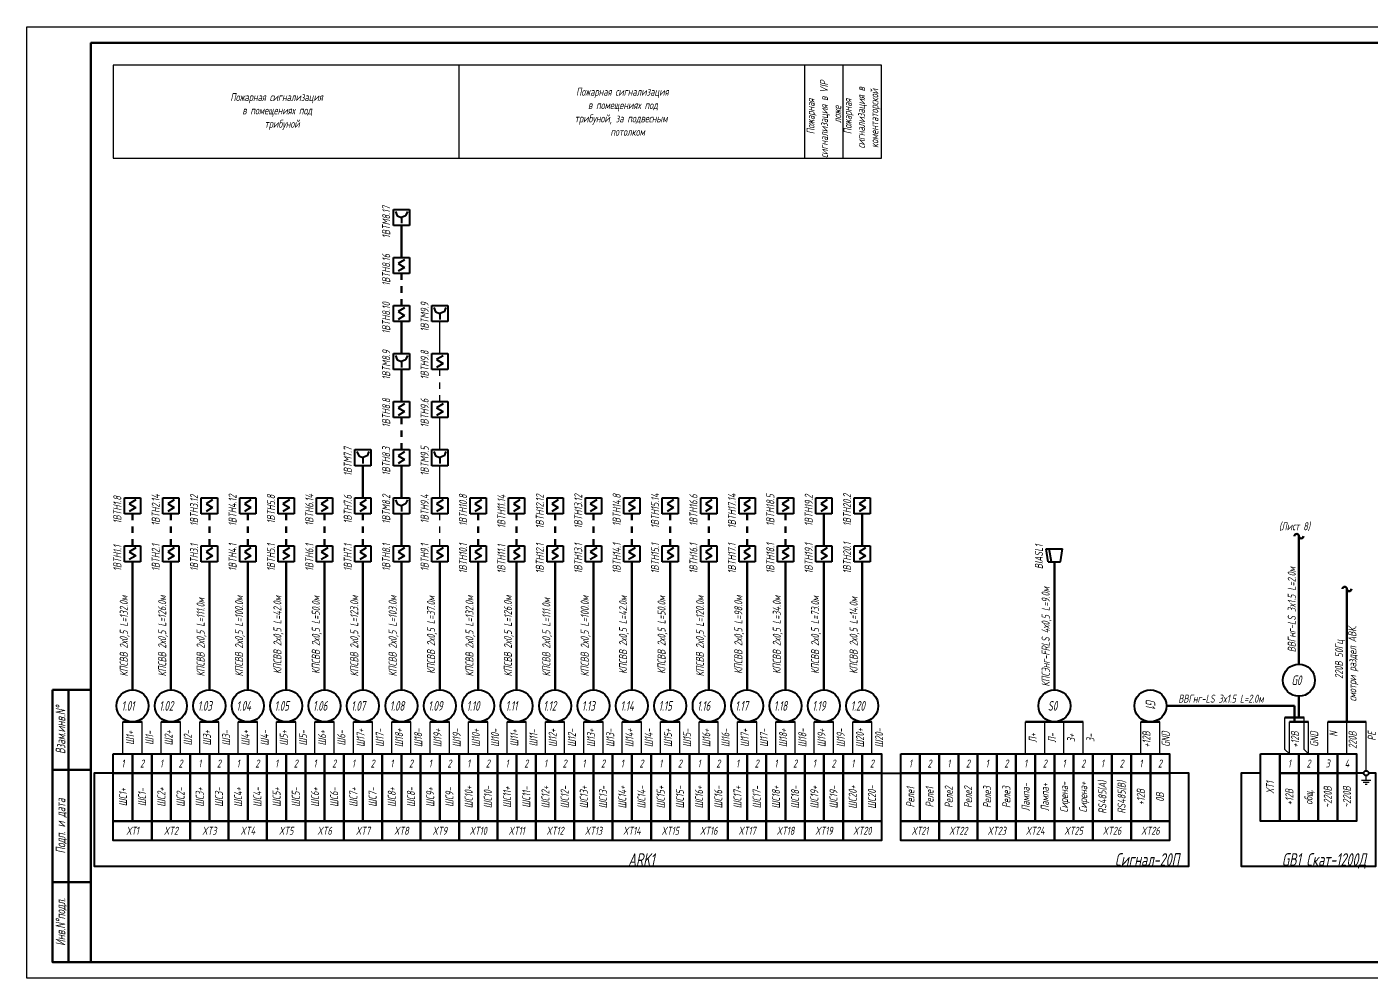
# Model space of a CAD drawing. Extents: x 0 to 1720, y -2086 to 3873.
# Drawn here: x 0 to 420, y 3278 to 3575 of the extents above; entities that cross this region are included whole.
import ezdxf
from ezdxf.enums import TextEntityAlignment as Align

# ---------------------------------------------------------------- set-up
doc = ezdxf.new("R2010")
doc.units = 0
doc.layers.add('EL_DEVICE', color=1, linetype='Continuous', lineweight=40)
doc.layers.add('EL_KABLE', color=9, linetype='Continuous', lineweight=60)
for name, color, linetype in [('EL_WIRES', 3, 'Continuous'), ('FORMAT', 134, 'Continuous'), ('TEXT', 4, 'Continuous'), ('WINOSKA', 251, 'Continuous')]:
    doc.layers.add(name, color=color, linetype=linetype)
doc.styles.add('R2_5', font='romant.shx', dxfattribs={"width": 0.65, "oblique": 12, "height": 2.5})

# ---------------------------------------------------------------- blocks, each defined once
blk = doc.blocks.new('Break')
for centre, start, end in [((-0.7, 0), 0, 180), ((0.7, 0), 180, 0)]:
    blk.add_arc(centre, 0.7, start, end)
blk = doc.blocks.new('CABLE_MARK')
at = {"layer": 'EL_DEVICE'}
blk.add_circle((0, 5), 5, dxfattribs=at)
at = {"layer": 'EL_KABLE'}
blk.add_line((0, 10), (0, 50), dxfattribs=at)
blk = doc.blocks.new('PS_DAT_SMOKE')
at = {"layer": 'EL_DEVICE'}
for p, q in [((-2.5, 2.5), (2.5, 2.5)), ((-2.5, -2.5), (-2.5, 2.5)), ((1.01, 1.81), (-1.01, 0.61)), ((-1.01, 0.61), (1.01, -0.61)), ((2.5, 2.5), (2.5, -2.5)), ((2.5, -2.5), (-2.5, -2.5)), ((1.01, -0.61), (-1.01, -1.81))]:
    blk.add_line(p, q, dxfattribs=at)
blk = doc.blocks.new('PS_DAT_HAND')
at = {"layer": 'EL_DEVICE'}
for p, q in [((-2.5, 2.5), (2.5, 2.5)), ((-2.5, -2.5), (-2.5, 2.5)), ((-1.88, 1.88), (-1.33, 0.55)), ((-1.33, 0.55), (0, 0)), ((1.33, 0.55), (0, 0)), ((0, 0), (0, -1.81)), ((1.88, 1.88), (1.33, 0.55)), ((2.5, 2.5), (2.5, -2.5)), ((2.5, -2.5), (-2.5, -2.5))]:
    blk.add_line(p, q, dxfattribs=at)
blk = doc.blocks.new('PS_BIASL')
at = {"layer": 'EL_DEVICE'}
for p, q in [((-2.59, 2.02), (2.59, 2.02)), ((-1.9, -2.02), (-2.59, 2.02)), ((-0.92, -2.02), (-1.61, 2.02)), ((1.9, -2.02), (2.59, 2.02)), ((-1.9, -2.02), (1.9, -2.02))]:
    blk.add_line(p, q, dxfattribs=at)

msp = doc.modelspace()

# ---------------------------------------------------------------- linework, layer by layer
for p, q in [((129, 3473), (129, 3483)), ((129, 3466), (129, 3468)), ((129, 3462), (129, 3464)), ((129, 3458), (129, 3460)), ((129, 3443), (129, 3453)), ((129, 3428), (129, 3438)), ((129, 3421), (129, 3423)), ((129, 3417), (129, 3419)), ((129, 3413), (129, 3415))]:
    msp.add_line(p, q)
at = {"layer": 'EL_DEVICE'}
msp.add_line((267, 3342), (273, 3342), dxfattribs=at)
for points in [[(27, 3348), (33, 3348), (33, 3342), (27, 3342)], [(33, 3348), (39, 3348), (39, 3342), (33, 3342)], [(39, 3348), (45, 3348), (45, 3342), (39, 3342)], [(45, 3348), (51, 3348), (51, 3342), (45, 3342)], [(51, 3348), (57, 3348), (57, 3342), (51, 3342)], [(57, 3348), (63, 3348), (63, 3342), (57, 3342)], [(63, 3348), (69, 3348), (69, 3342), (63, 3342)], [(69, 3348), (75, 3348), (75, 3342), (69, 3342)], [(75, 3348), (81, 3348), (81, 3342), (75, 3342)], [(81, 3348), (87, 3348), (87, 3342), (81, 3342)], [(87, 3348), (93, 3348), (93, 3342), (87, 3342)], [(93, 3348), (99, 3348), (99, 3342), (93, 3342)], [(99, 3348), (105, 3348), (105, 3342), (99, 3342)], [(105, 3348), (111, 3348), (111, 3342), (105, 3342)], [(111, 3348), (117, 3348), (117, 3342), (111, 3342)], [(117, 3348), (123, 3348), (123, 3342), (117, 3342)], [(123, 3348), (129, 3348), (129, 3342), (123, 3342)], [(129, 3348), (135, 3348), (135, 3342), (129, 3342)], [(135, 3348), (141, 3348), (141, 3342), (135, 3342)], [(141, 3348), (147, 3348), (147, 3342), (141, 3342)], [(147, 3348), (153, 3348), (153, 3342), (147, 3342)], [(153, 3348), (159, 3348), (159, 3342), (153, 3342)], [(159, 3348), (165, 3348), (165, 3342), (159, 3342)], [(165, 3348), (171, 3348), (171, 3342), (165, 3342)], [(171, 3348), (177, 3348), (177, 3342), (171, 3342)], [(177, 3348), (183, 3348), (183, 3342), (177, 3342)], [(183, 3348), (189, 3348), (189, 3342), (183, 3342)], [(189, 3348), (195, 3348), (195, 3342), (189, 3342)], [(195, 3348), (201, 3348), (201, 3342), (195, 3342)], [(201, 3348), (207, 3348), (207, 3342), (201, 3342)], [(207, 3348), (213, 3348), (213, 3342), (207, 3342)], [(213, 3348), (219, 3348), (219, 3342), (213, 3342)], [(219, 3348), (225, 3348), (225, 3342), (219, 3342)], [(225, 3348), (231, 3348), (231, 3342), (225, 3342)], [(231, 3348), (237, 3348), (237, 3342), (231, 3342)], [(237, 3348), (243, 3348), (243, 3342), (237, 3342)], [(243, 3348), (249, 3348), (249, 3342), (243, 3342)], [(249, 3348), (255, 3348), (255, 3342), (249, 3342)], [(255, 3348), (261, 3348), (261, 3342), (255, 3342)], [(261, 3348), (267, 3348), (267, 3342), (261, 3342)], [(273, 3348), (279, 3348), (279, 3342), (273, 3342)], [(279, 3348), (285, 3348), (285, 3342), (279, 3342)], [(285, 3348), (291, 3348), (291, 3342), (285, 3342)], [(291, 3348), (297, 3348), (297, 3342), (291, 3342)], [(297, 3348), (303, 3348), (303, 3342), (297, 3342)], [(303, 3348), (309, 3348), (309, 3342), (303, 3342)], [(309, 3348), (315, 3348), (315, 3342), (309, 3342)], [(315, 3348), (321, 3348), (321, 3342), (315, 3342)], [(321, 3348), (327, 3348), (327, 3342), (321, 3342)], [(327, 3348), (333, 3348), (333, 3342), (327, 3342)], [(333, 3348), (339, 3348), (339, 3342), (333, 3342)], [(339, 3348), (345, 3348), (345, 3342), (339, 3342)], [(345, 3348), (351, 3348), (351, 3342), (345, 3342)], [(351, 3348), (357, 3348), (357, 3342), (351, 3342)], [(385.41, 3348), (391.41, 3348), (391.41, 3327), (385.41, 3327)], [(391.41, 3348), (397.41, 3348), (397.41, 3342), (391.41, 3342)], [(397.41, 3348), (403.41, 3348), (403.41, 3342), (397.41, 3342)], [(403.41, 3348), (409.41, 3348), (409.41, 3342), (403.41, 3342)], [(409.41, 3348), (415.41, 3348), (415.41, 3342), (409.41, 3342)], [(27, 3342), (33, 3342), (33, 3327), (27, 3327)], [(33, 3342), (39, 3342), (39, 3327), (33, 3327)], [(39, 3342), (45, 3342), (45, 3327), (39, 3327)], [(45, 3342), (51, 3342), (51, 3327), (45, 3327)], [(51, 3342), (57, 3342), (57, 3327), (51, 3327)], [(57, 3342), (63, 3342), (63, 3327), (57, 3327)], [(63, 3342), (69, 3342), (69, 3327), (63, 3327)], [(69, 3342), (75, 3342), (75, 3327), (69, 3327)], [(75, 3342), (81, 3342), (81, 3327), (75, 3327)], [(81, 3342), (87, 3342), (87, 3327), (81, 3327)], [(87, 3342), (93, 3342), (93, 3327), (87, 3327)], [(93, 3342), (99, 3342), (99, 3327), (93, 3327)], [(99, 3342), (105, 3342), (105, 3327), (99, 3327)], [(105, 3342), (111, 3342), (111, 3327), (105, 3327)], [(111, 3342), (117, 3342), (117, 3327), (111, 3327)], [(117, 3342), (123, 3342), (123, 3327), (117, 3327)], [(123, 3342), (129, 3342), (129, 3327), (123, 3327)], [(129, 3342), (135, 3342), (135, 3327), (129, 3327)], [(135, 3342), (141, 3342), (141, 3327), (135, 3327)], [(141, 3342), (147, 3342), (147, 3327), (141, 3327)], [(147, 3342), (153, 3342), (153, 3327), (147, 3327)], [(153, 3342), (159, 3342), (159, 3327), (153, 3327)], [(159, 3342), (165, 3342), (165, 3327), (159, 3327)], [(165, 3342), (171, 3342), (171, 3327), (165, 3327)], [(171, 3342), (177, 3342), (177, 3327), (171, 3327)], [(177, 3342), (183, 3342), (183, 3327), (177, 3327)], [(183, 3342), (189, 3342), (189, 3327), (183, 3327)], [(189, 3342), (195, 3342), (195, 3327), (189, 3327)], [(195, 3342), (201, 3342), (201, 3327), (195, 3327)], [(201, 3342), (207, 3342), (207, 3327), (201, 3327)], [(207, 3342), (213, 3342), (213, 3327), (207, 3327)], [(213, 3342), (219, 3342), (219, 3327), (213, 3327)], [(219, 3342), (225, 3342), (225, 3327), (219, 3327)], [(225, 3342), (231, 3342), (231, 3327), (225, 3327)], [(231, 3342), (237, 3342), (237, 3327), (231, 3327)], [(237, 3342), (243, 3342), (243, 3327), (237, 3327)], [(243, 3342), (249, 3342), (249, 3327), (243, 3327)], [(249, 3342), (255, 3342), (255, 3327), (249, 3327)], [(255, 3342), (261, 3342), (261, 3327), (255, 3327)], [(261, 3342), (267, 3342), (267, 3327), (261, 3327)], [(273, 3342), (279, 3342), (279, 3327), (273, 3327)], [(279, 3342), (285, 3342), (285, 3327), (279, 3327)], [(285, 3342), (291, 3342), (291, 3327), (285, 3327)], [(291, 3342), (297, 3342), (297, 3327), (291, 3327)], [(297, 3342), (303, 3342), (303, 3327), (297, 3327)], [(303, 3342), (309, 3342), (309, 3327), (303, 3327)], [(309, 3342), (315, 3342), (315, 3327), (309, 3327)], [(315, 3342), (321, 3342), (321, 3327), (315, 3327)], [(321, 3342), (327, 3342), (327, 3327), (321, 3327)], [(327, 3342), (333, 3342), (333, 3327), (327, 3327)], [(333, 3342), (339, 3342), (339, 3327), (333, 3327)], [(339, 3342), (345, 3342), (345, 3327), (339, 3327)], [(345, 3342), (351, 3342), (351, 3327), (345, 3327)], [(351, 3342), (357, 3342), (357, 3327), (351, 3327)], [(391.41, 3342), (397.41, 3342), (397.41, 3327), (391.41, 3327)], [(397.41, 3342), (403.41, 3342), (403.41, 3327), (397.41, 3327)], [(403.41, 3342), (409.41, 3342), (409.41, 3327), (403.41, 3327)], [(409.41, 3342), (415.41, 3342), (415.41, 3327), (409.41, 3327)], [(39, 3327), (39, 3321), (27, 3321), (27, 3327)], [(51, 3327), (51, 3321), (39, 3321), (39, 3327)], [(63, 3327), (63, 3321), (51, 3321), (51, 3327)], [(75, 3327), (75, 3321), (63, 3321), (63, 3327)], [(87, 3327), (87, 3321), (75, 3321), (75, 3327)], [(99, 3327), (99, 3321), (87, 3321), (87, 3327)], [(111, 3327), (111, 3321), (99, 3321), (99, 3327)], [(123, 3327), (123, 3321), (111, 3321), (111, 3327)], [(135, 3327), (135, 3321), (123, 3321), (123, 3327)], [(147, 3327), (147, 3321), (135, 3321), (135, 3327)], [(159, 3327), (159, 3321), (147, 3321), (147, 3327)], [(171, 3327), (171, 3321), (159, 3321), (159, 3327)], [(183, 3327), (183, 3321), (171, 3321), (171, 3327)], [(195, 3327), (195, 3321), (183, 3321), (183, 3327)], [(207, 3327), (207, 3321), (195, 3321), (195, 3327)], [(219, 3327), (219, 3321), (207, 3321), (207, 3327)], [(231, 3327), (231, 3321), (219, 3321), (219, 3327)], [(243, 3327), (243, 3321), (231, 3321), (231, 3327)], [(255, 3327), (255, 3321), (243, 3321), (243, 3327)], [(267, 3327), (267, 3321), (255, 3321), (255, 3327)], [(285, 3327), (285, 3321), (273, 3321), (273, 3327)], [(297, 3327), (297, 3321), (285, 3321), (285, 3327)], [(309, 3327), (309, 3321), (297, 3321), (297, 3327)], [(321, 3327), (321, 3321), (309, 3321), (309, 3327)], [(333, 3327), (333, 3321), (321, 3321), (321, 3327)], [(345, 3327), (345, 3321), (333, 3321), (333, 3327)], [(357, 3327), (357, 3321), (345, 3321), (345, 3327)]]:
    msp.add_lwpolyline(points, close=True, dxfattribs=at)
for points in [[(27, 3342), (21, 3342), (21, 3313), (363, 3313), (363, 3342), (357, 3342)], [(385.41, 3342), (379.41, 3342), (379.41, 3313), (421.41, 3313), (421.41, 3342), (419.16, 3342)], [(417.66, 3342), (415.41, 3342)]]:
    msp.add_lwpolyline(points, dxfattribs=at)
msp.add_circle((418.41, 3342), 0.75, dxfattribs=at)
at = {"layer": 'EL_KABLE'}
for p, q in [((117, 3503), (117, 3513)), ((117, 3496), (117, 3498)), ((117, 3492), (117, 3494)), ((117, 3488), (117, 3490)), ((117, 3473), (117, 3483)), ((117, 3458), (117, 3468)), ((117, 3451), (117, 3453)), ((117, 3447), (117, 3449)), ((117, 3443), (117, 3445)), ((105, 3428), (105, 3438)), ((117, 3428), (117, 3438)), ((33, 3421), (33, 3423)), ((45, 3421), (45, 3423)), ((57, 3421), (57, 3423)), ((69, 3421), (69, 3423)), ((81, 3421), (81, 3423)), ((93, 3421), (93, 3423)), ((105, 3421), (105, 3423)), ((117, 3413), (117, 3423)), ((141, 3421), (141, 3423)), ((153, 3421), (153, 3423)), ((165, 3421), (165, 3423)), ((177, 3421), (177, 3423)), ((189, 3421), (189, 3423)), ((201, 3421), (201, 3423)), ((213, 3421), (213, 3423)), ((225, 3421), (225, 3423)), ((237, 3421), (237, 3423)), ((249, 3413), (249, 3423)), ((261, 3413), (261, 3423)), ((33, 3417), (33, 3419)), ((45, 3417), (45, 3419)), ((57, 3417), (57, 3419)), ((69, 3417), (69, 3419)), ((81, 3417), (81, 3419)), ((93, 3417), (93, 3419)), ((105, 3417), (105, 3419)), ((141, 3417), (141, 3419)), ((153, 3417), (153, 3419)), ((165, 3417), (165, 3419)), ((177, 3417), (177, 3419)), ((189, 3417), (189, 3419)), ((201, 3417), (201, 3419)), ((213, 3417), (213, 3419)), ((225, 3417), (225, 3419)), ((237, 3417), (237, 3419)), ((33, 3413), (33, 3415)), ((45, 3413), (45, 3415)), ((57, 3413), (57, 3415)), ((69, 3413), (69, 3415)), ((81, 3413), (81, 3415)), ((93, 3413), (93, 3415)), ((105, 3413), (105, 3415)), ((141, 3413), (141, 3415)), ((153, 3413), (153, 3415)), ((165, 3413), (165, 3415)), ((177, 3413), (177, 3415)), ((189, 3413), (189, 3415)), ((201, 3413), (201, 3415)), ((213, 3413), (213, 3415)), ((225, 3413), (225, 3415)), ((237, 3413), (237, 3415)), ((412.41, 3399.5), (412.41, 3358)), ((397.41, 3359.41), (397.41, 3366)), ((396, 3358), (396, 3363)), ((30, 3358), (36, 3358)), ((42, 3358), (48, 3358)), ((54, 3358), (60, 3358)), ((66, 3358), (72, 3358)), ((78, 3358), (84, 3358)), ((90, 3358), (96, 3358)), ((102, 3358), (108, 3358)), ((114, 3358), (120, 3358)), ((126, 3358), (132, 3358)), ((138, 3358), (144, 3358)), ((150, 3358), (156, 3358)), ((162, 3358), (168, 3358)), ((174, 3358), (180, 3358)), ((186, 3358), (192, 3358)), ((198, 3358), (204, 3358)), ((210, 3358), (216, 3358)), ((222, 3358), (228, 3358)), ((234, 3358), (240, 3358)), ((246, 3358), (252, 3358)), ((258, 3358), (264, 3358)), ((312, 3358), (330, 3358)), ((348, 3358), (354, 3358)), ((393, 3359.41), (399, 3359.41)), ((394.41, 3358), (400.41, 3358)), ((418.41, 3358), (406.41, 3358))]:
    msp.add_line(p, q, dxfattribs=at)
at = {"layer": 'EL_WIRES'}
for p, q in [((30, 3348), (30, 3358)), ((36, 3348), (36, 3358)), ((42, 3348), (42, 3358)), ((48, 3348), (48, 3358)), ((54, 3348), (54, 3358)), ((60, 3348), (60, 3358)), ((66, 3348), (66, 3358)), ((72, 3348), (72, 3358)), ((78, 3348), (78, 3358)), ((84, 3348), (84, 3358)), ((90, 3348), (90, 3358)), ((96, 3348), (96, 3358)), ((102, 3348), (102, 3358)), ((108, 3348), (108, 3358)), ((114, 3348), (114, 3358)), ((120, 3348), (120, 3358)), ((126, 3348), (126, 3358)), ((132, 3348), (132, 3358)), ((138, 3348), (138, 3358)), ((144, 3348), (144, 3358)), ((150, 3348), (150, 3358)), ((156, 3348), (156, 3358)), ((162, 3348), (162, 3358)), ((168, 3348), (168, 3358)), ((174, 3348), (174, 3358)), ((180, 3348), (180, 3358)), ((186, 3348), (186, 3358)), ((192, 3348), (192, 3358)), ((198, 3348), (198, 3358)), ((204, 3348), (204, 3358)), ((210, 3348), (210, 3358)), ((216, 3348), (216, 3358)), ((222, 3348), (222, 3358)), ((228, 3348), (228, 3358)), ((234, 3348), (234, 3358)), ((240, 3348), (240, 3358)), ((246, 3348), (246, 3358)), ((252, 3348), (252, 3358)), ((258, 3348), (258, 3358)), ((264, 3348), (264, 3358)), ((312, 3348), (312, 3358)), ((318, 3348), (318, 3358)), ((324, 3348), (324, 3358)), ((330, 3348), (330, 3358)), ((348, 3348), (348, 3358)), ((354, 3348), (354, 3358)), ((393, 3349.41), (393, 3359.41)), ((394.41, 3348), (394.41, 3358)), ((399, 3349.41), (399, 3359.41)), ((400.41, 3348), (400.41, 3358)), ((406.41, 3348), (406.41, 3358)), ((412.41, 3348), (412.41, 3358)), ((418.41, 3342.75), (418.41, 3358)), ((394.41, 3348), (393, 3349.41)), ((400.41, 3348), (399, 3349.41))]:
    msp.add_line(p, q, dxfattribs=at)
at = {"layer": 'FORMAT', "lineweight": 50}
for p, q in [((13, 3368), (13, 3283)), ((20, 3343), (8, 3343)), ((20, 3308), (8, 3308))]:
    msp.add_line(p, q, dxfattribs=at)
at = {"layer": 'FORMAT'}
msp.add_lwpolyline([(0, 3575), (630, 3575), (630, 3278), (0, 3278)], close=True, dxfattribs=at)
at = {"layer": 'FORMAT', "lineweight": 50}
for points in [[(20, 3283), (20, 3570), (625, 3570), (625, 3283)], [(8, 3368), (20, 3368), (20, 3283), (8, 3283)]]:
    msp.add_lwpolyline(points, close=True, dxfattribs=at)
at = {"layer": 'TEXT'}
for p, q in [((416.91, 3339.76), (419.91, 3339.76)), ((417.52, 3339.15), (419.31, 3339.15)), ((418.41, 3339.76), (418.41, 3341.25)), ((418.14, 3338.54), (418.69, 3338.54))]:
    msp.add_line(p, q, dxfattribs=at)
at = {"layer": 'WINOSKA'}
for p, q in [((27, 3563), (27, 3534)), ((135, 3563), (27, 3563)), ((135, 3534), (135, 3563)), ((243, 3563), (135, 3563)), ((243, 3534), (243, 3563)), ((255, 3563), (243, 3563)), ((255, 3534), (255, 3563)), ((267, 3563), (255, 3563)), ((267, 3534), (267, 3563)), ((27, 3534), (135, 3534)), ((135, 3534), (243, 3534)), ((243, 3534), (255, 3534)), ((255, 3534), (267, 3534))]:
    msp.add_line(p, q, dxfattribs=at)

# ---------------------------------------------------------------- block references
for name, p in [('PS_DAT_HAND', (117, 3515.5)), ('PS_DAT_SMOKE', (117, 3500.5)), ('PS_DAT_SMOKE', (117, 3485.5)), ('PS_DAT_HAND', (129, 3485.5)), ('PS_DAT_HAND', (117, 3470.5)), ('PS_DAT_SMOKE', (129, 3470.5)), ('PS_DAT_SMOKE', (117, 3455.5)), ('PS_DAT_SMOKE', (129, 3455.5)), ('PS_DAT_HAND', (105, 3440.5)), ('PS_DAT_SMOKE', (117, 3440.5)), ('PS_DAT_HAND', (129, 3440.5)), ('PS_DAT_SMOKE', (33, 3425.5)), ('PS_DAT_SMOKE', (45, 3425.5)), ('PS_DAT_SMOKE', (57, 3425.5)), ('PS_DAT_SMOKE', (69, 3425.5)), ('PS_DAT_SMOKE', (81, 3425.5)), ('PS_DAT_SMOKE', (93, 3425.5)), ('PS_DAT_SMOKE', (105, 3425.5)), ('PS_DAT_HAND', (117, 3425.5)), ('PS_DAT_SMOKE', (129, 3425.5)), ('PS_DAT_SMOKE', (141, 3425.5)), ('PS_DAT_SMOKE', (153, 3425.5)), ('PS_DAT_SMOKE', (165, 3425.5)), ('PS_DAT_SMOKE', (177, 3425.5)), ('PS_DAT_SMOKE', (189, 3425.5)), ('PS_DAT_SMOKE', (201, 3425.5)), ('PS_DAT_SMOKE', (213, 3425.5)), ('PS_DAT_SMOKE', (225, 3425.5)), ('PS_DAT_SMOKE', (237, 3425.5)), ('PS_DAT_SMOKE', (249, 3425.5)), ('PS_DAT_SMOKE', (261, 3425.5)), ('CABLE_MARK', (397.41, 3366)), ('PS_DAT_SMOKE', (33, 3410.5)), ('PS_DAT_SMOKE', (45, 3410.5)), ('PS_DAT_SMOKE', (57, 3410.5)), ('PS_DAT_SMOKE', (69, 3410.5)), ('PS_DAT_SMOKE', (81, 3410.5)), ('PS_DAT_SMOKE', (93, 3410.5)), ('PS_DAT_SMOKE', (105, 3410.5)), ('PS_DAT_SMOKE', (117, 3410.5)), ('PS_DAT_SMOKE', (129, 3410.5)), ('PS_DAT_SMOKE', (141, 3410.5)), ('PS_DAT_SMOKE', (153, 3410.5)), ('PS_DAT_SMOKE', (165, 3410.5)), ('PS_DAT_SMOKE', (177, 3410.5)), ('PS_DAT_SMOKE', (189, 3410.5)), ('PS_DAT_SMOKE', (201, 3410.5)), ('PS_DAT_SMOKE', (213, 3410.5)), ('PS_DAT_SMOKE', (225, 3410.5)), ('PS_DAT_SMOKE', (237, 3410.5)), ('PS_DAT_SMOKE', (249, 3410.5)), ('PS_DAT_SMOKE', (261, 3410.5)), ('PS_BIASL', (321, 3410.02)), ('CABLE_MARK', (33, 3358)), ('CABLE_MARK', (45, 3358)), ('CABLE_MARK', (57, 3358)), ('CABLE_MARK', (69, 3358)), ('CABLE_MARK', (81, 3358)), ('CABLE_MARK', (93, 3358)), ('CABLE_MARK', (105, 3358)), ('CABLE_MARK', (117, 3358)), ('CABLE_MARK', (129, 3358)), ('CABLE_MARK', (141, 3358)), ('CABLE_MARK', (153, 3358)), ('CABLE_MARK', (165, 3358)), ('CABLE_MARK', (177, 3358)), ('CABLE_MARK', (189, 3358)), ('CABLE_MARK', (201, 3358)), ('CABLE_MARK', (213, 3358)), ('CABLE_MARK', (225, 3358)), ('CABLE_MARK', (237, 3358)), ('CABLE_MARK', (249, 3358)), ('CABLE_MARK', (261, 3358)), ('CABLE_MARK', (321, 3358))]:
    msp.add_blockref(name, p)
at = {"rotation": 270}
msp.add_blockref('CABLE_MARK', (346, 3363), dxfattribs=at)
at = {"layer": 'EL_KABLE'}
for p in [(397.41, 3416), (412.41, 3399.5)]:
    msp.add_blockref('Break', p, dxfattribs=at)

# ---------------------------------------------------------------- texts
at = {"layer": 'TEXT', "style": 'R2_5', "oblique": 12, "width": 0.65}
for s, height, p in [('Пожарная сигнализация', 2.5, (63.57, 3551.83)), ('Пожарная сигнализация', 2.5, (171.57, 3553.5)), ('в помещениях под', 2.5, (67.32, 3547.67)), ('в помещениях под', 2.5, (175.32, 3549.33)), ('трибуной', 2.5, (74.25, 3543.5)), ('трибуной, за подвесным', 2.5, (171.14, 3545.17)), ('потолком', 2.5, (182.32, 3541)), ('(Лист 8)', 2.5, (391.19, 3417.83)), ('G0', 3, (395.08, 3369.5)), ('1.01', 3, (29.57, 3361.5)), ('1.02', 3, (41.35, 3361.5)), ('1.03', 3, (53.38, 3361.5)), ('1.04', 3, (65.47, 3361.5)), ('1.05', 3, (77.38, 3361.5)), ('1.06', 3, (89.38, 3361.5)), ('1.07', 3, (101.29, 3361.5)), ('1.08', 3, (113.38, 3361.5)), ('1.09', 3, (125.38, 3361.5)), ('1.10', 3, (137.4, 3361.5)), ('1.11', 3, (149.57, 3361.5)), ('1.12', 3, (161.35, 3361.5)), ('1.13', 3, (173.38, 3361.5)), ('1.14', 3, (185.47, 3361.5)), ('1.15', 3, (197.38, 3361.5)), ('1.16', 3, (209.38, 3361.5)), ('1.17', 3, (221.29, 3361.5)), ('1.18', 3, (233.38, 3361.5)), ('1.19', 3, (245.38, 3361.5)), ('1.20', 3, (257.4, 3361.5)), ('S0', 3, (318.93, 3361.5)), ('ВВГнг-LS 3x1.5 L=2.0м', 2.5, (359.73, 3364))]:
    msp.add_text(s, height=height, dxfattribs=at).set_placement(p)
for s, height, rotation, p in [('сигнализация в VIP', 2.5, 90, (250.25, 3534.09)), ('сигнализация в', 2.5, 90, (261.83, 3537.06)), ('коментаторской', 2.5, 90, (266, 3537.22)), ('Пожарная', 2.5, 90, (246.08, 3541.51)), ('ложе', 2.5, 90, (254.42, 3544.96)), ('Пожарная', 2.5, 90, (257.67, 3541.51)), ('1BTM8.17', 2.5, 90, (113.5, 3509.01)), ('1BTH8.16', 2.5, 90, (113.5, 3494.16)), ('1BTH8.10', 2.5, 90, (113.5, 3479.17)), ('1BTM9.9', 2.5, 90, (125.5, 3479.85)), ('1BTM8.9', 2.5, 90, (113.5, 3464.85)), ('1BTH9.8', 2.5, 90, (125.5, 3464.93)), ('1BTH8.8', 2.5, 90, (113.5, 3449.93)), ('1BTH9.6', 2.5, 90, (125.5, 3449.93)), ('1BTM7.7', 2.5, 90, (101.5, 3434.78)), ('1BTH8.3', 2.5, 90, (113.5, 3434.93)), ('1BTM9.5', 2.5, 90, (125.5, 3434.86)), ('1BTH1.8', 2.5, 90, (29.5, 3419.93)), ('1BTH2.14', 2.5, 90, (41.5, 3419.23)), ('1BTH3.12', 2.5, 90, (53.5, 3419.13)), ('1BTH4.12', 2.5, 90, (65.5, 3419.13)), ('1BTH5.8', 2.5, 90, (77.5, 3419.93)), ('1BTH6.14', 2.5, 90, (89.5, 3419.23)), ('1BTH7.6', 2.5, 90, (101.5, 3419.93)), ('1BTM8.2', 2.5, 90, (113.5, 3419.83)), ('1BTH9.4', 2.5, 90, (125.5, 3420.01)), ('1BTH10.8', 2.5, 90, (137.5, 3419.16)), ('1BTH11.14', 2.5, 90, (149.5, 3418.46)), ('1BTH12.12', 2.5, 90, (161.5, 3418.36)), ('1BTH13.12', 2.5, 90, (173.5, 3418.36)), ('1BTH14.8', 2.5, 90, (185.5, 3419.16)), ('1BTH15.14', 2.5, 90, (197.5, 3418.46)), ('1BTH16.6', 2.5, 90, (209.5, 3419.16)), ('1BTH17.14', 2.5, 90, (221.5, 3418.46)), ('1BTH18.5', 2.5, 90, (233.5, 3419.16)), ('1BTH19.2', 2.5, 90, (245.5, 3419.13)), ('1BTH20.2', 2.5, 90, (257.5, 3419.13)), ('1BTH1.1', 2.5, 90, (29.5, 3405.09)), ('1BTH2.1', 2.5, 90, (41.5, 3405.09)), ('1BTH3.1', 2.5, 90, (53.5, 3405.09)), ('1BTH4.1', 2.5, 90, (65.5, 3405.09)), ('1BTH5.1', 2.5, 90, (77.5, 3405.09)), ('1BTH6.1', 2.5, 90, (89.5, 3405.09)), ('1BTH7.1', 2.5, 90, (101.5, 3405.09)), ('1BTH8.1', 2.5, 90, (113.5, 3405.09)), ('1BTH9.1', 2.5, 90, (125.5, 3405.09)), ('1BTH10.1', 2.5, 90, (137.5, 3404.31)), ('1BTH11.1', 2.5, 90, (149.5, 3404.31)), ('1BTH12.1', 2.5, 90, (161.5, 3404.31)), ('1BTH13.1', 2.5, 90, (173.5, 3404.31)), ('1BTH14.1', 2.5, 90, (185.5, 3404.31)), ('1BTH15.1', 2.5, 90, (197.5, 3404.31)), ('1BTH16.1', 2.5, 90, (209.5, 3404.31)), ('1BTH17.1', 2.5, 90, (221.5, 3404.31)), ('1BTH18.1', 2.5, 90, (233.5, 3404.31)), ('1BTH19.1', 2.5, 90, (245.5, 3404.31)), ('1BTH20.1', 2.5, 90, (257.5, 3404.31)), ('BIASL1', 2.5, 90, (317.41, 3405.69)), ('ВВГнг-LS 3x1.5 L=2.0м', 2.5, 90, (396.41, 3379.73)), ('КПСВВ 2х0,5 L=132.0м', 2.5, 90, (31.52, 3372.19)), ('КПСВВ 2х0,5 L=126.0м', 2.5, 90, (43.52, 3372.19)), ('КПСВВ 2х0,5 L=111.0м', 2.5, 90, (55.52, 3372.19)), ('КПСВВ 2х0,5 L=100.0м', 2.5, 90, (67.52, 3372.19)), ('КПСВВ 2х0,5 L=42.0м', 2.5, 90, (79.52, 3372.97)), ('КПСВВ 2х0,5 L=50.0м', 2.5, 90, (91.52, 3372.97)), ('КПСВВ 2х0,5 L=123.0м', 2.5, 90, (103.52, 3372.19)), ('КПСВВ 2х0,5 L=103.0м', 2.5, 90, (115.52, 3372.19)), ('КПСВВ 2х0,5 L=37.0м', 2.5, 90, (127.52, 3372.97)), ('КПСВВ 2х0,5 L=132.0м', 2.5, 90, (139.52, 3372.19)), ('КПСВВ 2х0,5 L=126.0м', 2.5, 90, (151.52, 3372.19)), ('КПСВВ 2х0,5 L=111.0м', 2.5, 90, (163.52, 3372.19)), ('КПСВВ 2х0,5 L=100.0м', 2.5, 90, (175.52, 3372.19)), ('КПСВВ 2х0,5 L=42.0м', 2.5, 90, (187.52, 3372.97)), ('КПСВВ 2х0,5 L=50.0м', 2.5, 90, (199.52, 3372.97)), ('КПСВВ 2х0,5 L=120.0м', 2.5, 90, (211.52, 3372.19)), ('КПСВВ 2х0,5 L=98.0м', 2.5, 90, (223.52, 3372.97)), ('КПСВВ 2х0,5 L=34.0м', 2.5, 90, (235.52, 3372.97)), ('КПСВВ 2х0,5 L=73.0м', 2.5, 90, (247.52, 3372.97)), ('КПСВВ 2х0,5 L=14.0м', 2.5, 90, (259.52, 3372.97)), ('КПСЭнг-FRLS 4х0,5 L=9.0м', 2.5, 90, (319.52, 3369.02)), ('смотри раздел АВК.', 2.5, 90, (415.33, 3364.41)), ('220В 50Гц', 2.5, 90, (411.16, 3371.45)), ('G1', 3, 270, (349.5, 3365.16))]:
    msp.add_text(s, height=height, rotation=rotation, dxfattribs=at).set_placement(p)
for s, height, p in [('Взам.инв.N%%d', 3, (10.5, 3355.5)), ('Сирена-', 2.5, (324, 3334.5)), ('Сирена+', 2.5, (330, 3334.5)), ('RS485(A)', 2.5, (336, 3334.5)), ('RS485(B)', 2.5, (342, 3334.5)), ('XТ1', 2.5, (388.41, 3337.5)), ('ШС1+', 2.5, (30, 3334.5)), ('ШС1-', 2.5, (36, 3334.5)), ('ШС2+', 2.5, (42, 3334.5)), ('ШС2-', 2.5, (48, 3334.5)), ('ШС3+', 2.5, (54, 3334.5)), ('ШС3-', 2.5, (60, 3334.5)), ('ШС4+', 2.5, (66, 3334.5)), ('ШС4-', 2.5, (72, 3334.5)), ('ШС5+', 2.5, (78, 3334.5)), ('ШС5-', 2.5, (84, 3334.5)), ('ШС6+', 2.5, (90, 3334.5)), ('ШС6-', 2.5, (96, 3334.5)), ('ШС7+', 2.5, (102, 3334.5)), ('ШС7-', 2.5, (108, 3334.5)), ('ШС8+', 2.5, (114, 3334.5)), ('ШС8-', 2.5, (120, 3334.5)), ('ШС9+', 2.5, (126, 3334.5)), ('ШС9-', 2.5, (132, 3334.5)), ('ШС10+', 2.5, (138, 3334.5)), ('ШС10-', 2.5, (144, 3334.5)), ('ШС11+', 2.5, (150, 3334.5)), ('ШС11-', 2.5, (156, 3334.5)), ('ШС12+', 2.5, (162, 3334.5)), ('ШС12-', 2.5, (168, 3334.5)), ('ШС13+', 2.5, (174, 3334.5)), ('ШС13-', 2.5, (180, 3334.5)), ('ШС14+', 2.5, (186, 3334.5)), ('ШС14-', 2.5, (192, 3334.5)), ('ШС15+', 2.5, (198, 3334.5)), ('ШС15-', 2.5, (204, 3334.5)), ('ШС16+', 2.5, (210, 3334.5)), ('ШС16-', 2.5, (216, 3334.5)), ('ШС17+', 2.5, (222, 3334.5)), ('ШС17-', 2.5, (228, 3334.5)), ('ШС18+', 2.5, (234, 3334.5)), ('ШС18-', 2.5, (240, 3334.5)), ('ШС19+', 2.5, (246, 3334.5)), ('ШС19-', 2.5, (252, 3334.5)), ('ШС20+', 2.5, (258, 3334.5)), ('ШС20-', 2.5, (264, 3334.5)), ('Реле1', 2.5, (276, 3334.5)), ('Реле1', 2.5, (282, 3334.5)), ('Реле2', 2.5, (288, 3334.5)), ('Реле2', 2.5, (294, 3334.5)), ('Реле3', 2.5, (300, 3334.5)), ('Реле3', 2.5, (306, 3334.5)), ('Лампа-', 2.5, (312, 3334.5)), ('Лампа+', 2.5, (318, 3334.5)), ('+12В', 2.5, (348, 3334.5)), ('0В', 2.5, (354, 3334.5)), ('+12В', 2.5, (394.41, 3334.5)), ('общ.', 2.5, (400.41, 3334.5)), ('~220В', 2.5, (406.41, 3334.5)), ('~220В', 2.5, (412.41, 3334.5)), ('Подп. и дата', 3, (10.5, 3325.5)), ('Инв.N%%dподл.', 3, (10.5, 3295.5))]:
    msp.add_text(s, height=height, rotation=90, dxfattribs=at).set_placement(p, align=Align.MIDDLE_CENTER)
at = {"layer": 'TEXT', "style": 'R2_5', "oblique": 12, "width": 0.7}
for s, p in [('Ш4+', (67, 3353)), ('Ш4-', (73, 3353)), ('Ш17+', (103, 3353)), ('Ш17-', (109, 3353)), ('Ш18+', (115, 3353)), ('Ш18-', (121, 3353)), ('Ш19+', (127, 3353)), ('Ш19-', (133, 3353)), ('Ш10+', (139, 3353)), ('Ш10-', (145, 3353)), ('Ш11+', (151, 3353)), ('Ш11-', (157, 3353)), ('Ш12+', (163, 3353)), ('Ш12-', (169, 3353)), ('Ш13+', (175, 3353)), ('Ш13-', (181, 3353)), ('Ш14+', (187, 3353)), ('Ш14-', (193, 3353)), ('Ш15+', (199, 3353)), ('Ш15-', (205, 3353)), ('Ш16+', (211, 3353)), ('Ш16-', (217, 3353)), ('Ш17+', (223, 3353)), ('Ш17-', (229, 3353)), ('Ш18+', (235, 3353)), ('Ш18-', (241, 3353)), ('Ш19+', (247, 3353)), ('Ш19-', (253, 3353)), ('Ш20+', (259, 3353)), ('Ш20-', (265, 3353)), ('Ш1+', (31, 3353)), ('Ш1-', (37, 3353)), ('Ш2+', (43, 3353)), ('Ш2-', (49, 3353)), ('Ш3+', (55, 3353)), ('Ш3-', (61, 3353)), ('Ш5+', (79, 3353)), ('Ш5-', (85, 3353)), ('Ш6+', (91, 3353)), ('Ш6-', (97, 3353)), ('Л+', (313, 3353)), ('Л-', (319, 3353)), ('З+', (325, 3353)), ('З-', (331, 3353))]:
    msp.add_text(s, height=2.5, rotation=90, dxfattribs=at).set_placement(p, align=Align.TOP_CENTER)
for s, p in [('+12В', (348.52, 3355)), ('GND', (354.52, 3355)), ('+12В', (394.93, 3355)), ('GND', (400.93, 3355)), ('N', (406.93, 3355)), ('220В', (412.93, 3355)), ('PE', (418.93, 3355))]:
    msp.add_text(s, height=2.5, rotation=90, dxfattribs=at).set_placement(p, align=Align.TOP_RIGHT)
at = {"layer": 'TEXT', "style": 'R2_5', "oblique": 12, "width": 0.65}
for s, p in [('1', (30, 3345)), ('2', (36, 3345)), ('1', (42, 3345)), ('2', (48, 3345)), ('1', (54, 3345)), ('2', (60, 3345)), ('1', (66, 3345)), ('2', (72, 3345)), ('1', (78, 3345)), ('2', (84, 3345)), ('1', (90, 3345)), ('2', (96, 3345)), ('1', (102, 3345)), ('2', (108, 3345)), ('1', (114, 3345)), ('2', (120, 3345)), ('1', (126, 3345)), ('2', (132, 3345)), ('1', (138, 3345)), ('2', (144, 3345)), ('1', (150, 3345)), ('2', (156, 3345)), ('1', (162, 3345)), ('2', (168, 3345)), ('1', (174, 3345)), ('2', (180, 3345)), ('1', (186, 3345)), ('2', (192, 3345)), ('1', (198, 3345)), ('2', (204, 3345)), ('1', (210, 3345)), ('2', (216, 3345)), ('1', (222, 3345)), ('2', (228, 3345)), ('1', (234, 3345)), ('2', (240, 3345)), ('1', (246, 3345)), ('2', (252, 3345)), ('1', (258, 3345)), ('2', (264, 3345)), ('1', (276, 3345)), ('2', (282, 3345)), ('1', (288, 3345)), ('2', (294, 3345)), ('1', (300, 3345)), ('2', (306, 3345)), ('1', (312, 3345)), ('2', (318, 3345)), ('1', (324, 3345)), ('2', (330, 3345)), ('1', (336, 3345)), ('2', (342, 3345)), ('1', (348, 3345)), ('2', (354, 3345)), ('1', (394.41, 3345)), ('2', (400.41, 3345)), ('3', (406.41, 3345)), ('4', (412.41, 3345)), ('XТ1', (33, 3324)), ('XT2', (45, 3324)), ('XT3', (57, 3324)), ('XT4', (69, 3324)), ('XT5', (81, 3324)), ('XT6', (93, 3324)), ('XT7', (105, 3324)), ('XT8', (117, 3324)), ('XT9', (129, 3324)), ('XT10', (141, 3324)), ('XT11', (153, 3324)), ('XT12', (165, 3324)), ('XT13', (177, 3324)), ('XT14', (189, 3324)), ('XT15', (201, 3324)), ('XT16', (213, 3324)), ('XT17', (225, 3324)), ('XT18', (237, 3324)), ('XT19', (249, 3324)), ('XT20', (261, 3324)), ('XТ21', (279, 3324)), ('XT22', (291, 3324)), ('XT23', (303, 3324)), ('XT24', (315, 3324)), ('XT25', (327, 3324)), ('XT26', (339, 3324)), ('XT26', (351, 3324))]:
    msp.add_text(s, height=2.5, dxfattribs=at).set_placement(p, align=Align.MIDDLE_CENTER)
msp.add_text('ARK1', height=4, dxfattribs=at).set_placement((192, 3313), align=Align.CENTER)
for s, p in [('Сигнал-20П', (360, 3313)), ('GB1 Скат-1200Д', (418.41, 3313))]:
    msp.add_text(s, height=4, dxfattribs=at).set_placement(p, align=Align.RIGHT)

doc.saveas('drawing.dxf')
